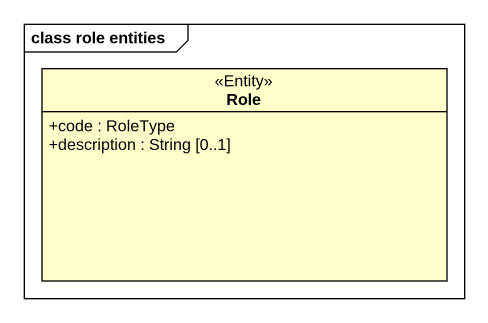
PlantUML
@startuml
mainframe class role entities
hide circle
hide empty members
skinparam classAttributeIconSize 0
class Role <<Entity>> {
  +code : RoleType
  +description : String [0..1]
}
@enduml
